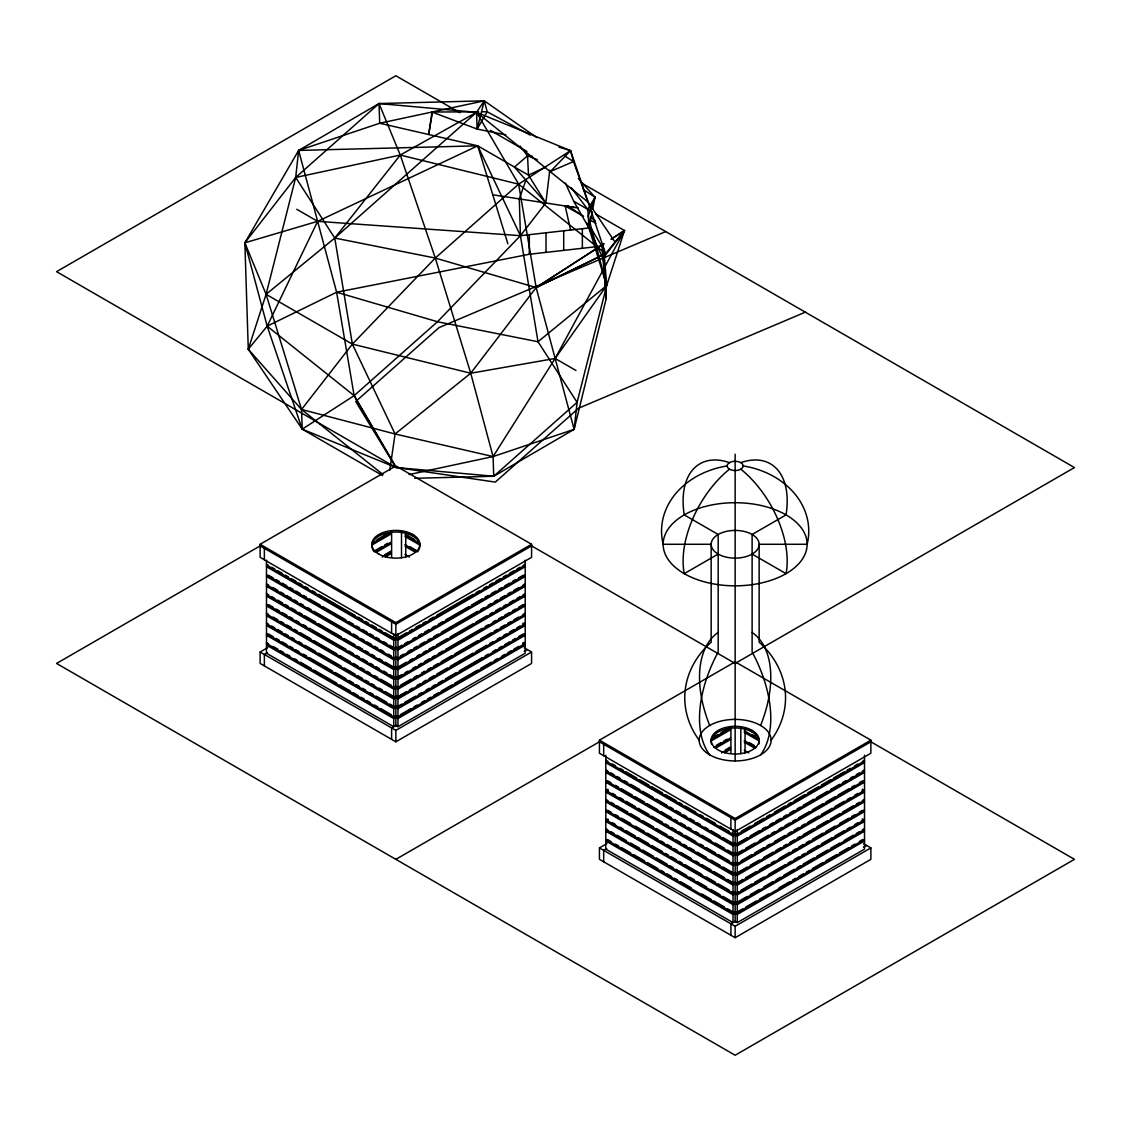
<?xml version="1.0" encoding="UTF-8"?>
<svg xmlns="http://www.w3.org/2000/svg" width="1131" height="1131" viewBox="0 0 1131 1131"><rect width="100%" height="100%" fill="white"/><g stroke="black" fill="none" stroke-linecap="round" stroke-linejoin="round"><path stroke-width="1.5" d="M414.808 478.3L493.752 476.25L574.138 429.356L577.093 402.353L606.697 285.493L624.496 230.554L595.443 213.787M549.807 170.074L545.821 203L520.416 235.672L437.485 321.741L354.144 395.652L302.217 429.158L248.283 349.239L244.847 242.812L298.641 150.437L379.026 103.543L484.28 100.829L536.886 137.629M389.771 470.326L395.072 433.993L352.363 344.121L334.762 238.061L295.686 177.454L298.641 150.437L379.705 123.237L484.28 100.829L487.207 111.757L477.126 129.061L431.985 112.026L428.706 134.518L432.523 111.912M589.986 222.793L592.008 212.571M592.686 209.178L595.047 197.246L578.337 178.613M409.069 474.568L493.074 456.571L574.138 429.356L606.188 298.641L606.188 279.06M505.882 134.886L477.126 129.061L484.28 100.829L476.547 112.322L334.762 238.061L266.082 294.314L248.283 349.239L301.539 409.479L382.985 474.568M525.901 180.154L519.299 198.9L520.416 235.672L538.017 341.746L577.093 402.353L493.752 476.25L395.921 467.513L302.217 429.158L267.185 326.152L244.847 242.812L295.686 177.454L379.026 103.543L476.547 112.322L570.561 150.635L605.594 253.641L536.151 287.571L470.736 373.23L395.072 433.993L301.539 409.479L266.082 294.314L244.847 242.812L317.627 221.337L477.706 145.814L528.474 175.121L545.821 203L514.464 167.035L527.555 155.795L532.517 156.347M583.511 189.697L595.047 197.246L588.219 216.134L606.697 285.493L555.137 358.456L493.074 456.571L493.752 476.25M590.552 227.769L520.416 235.672L317.627 221.337L267.185 326.152L248.283 349.239M615.038 242.105L588.078 202.138L476.547 112.322L400.261 155.046L295.686 177.454L266.082 294.314L352.363 344.121L470.736 373.23L555.137 358.456L624.496 230.554L611.235 239.108L624.496 230.554L602.88 258.349L586.791 223.146M395.355 465.972L354.144 395.652L267.185 326.152L336.628 292.236L437.485 321.741L538.017 341.746L606.697 285.493L588.968 227.911L587.795 209.376L595.047 197.246M520.416 235.672L477.706 145.814L379.705 123.237L379.026 103.543L400.261 155.046L334.762 238.061L435.294 258.052L536.151 287.571L605.594 253.641L624.496 230.554M260.13 544.28L395.85 465.915L531.57 544.28L531.57 557.343L395.85 635.693L260.13 557.343L260.13 544.28L395.85 622.63L531.57 544.28M261.388 545.184L56.55 663.445L735.15 1055.237L1074.45 859.334L869.654 741.102M377.061 539.614L386.152 534.369M371.618 543.573L391.312 532.206M371.618 545.213L391.312 533.846M375.549 550.288L381.614 546.782M384.639 545.029L387.664 543.29M374.644 551.617L391.312 542.003M376.156 552.38L391.312 543.629M384.639 554.826L390.704 551.334M382.221 557.046L391.312 551.801M385.247 556.933L391.312 553.427M524.303 647.823L531.57 652.022L531.57 663.445L395.85 741.809L260.13 663.445L260.13 652.022L267.75 647.611M267.425 652.7L264.371 654.467L264.371 665.89M531.57 545.905L395.85 624.27L260.13 545.905M266.492 565.09L393.729 638.548L395.85 637.333L397.971 638.548L525.208 565.09M266.492 564.27L268.613 565.5L266.492 566.73L393.729 640.188L406.453 632.837M409.479 631.084L412.518 629.345M415.544 627.592L420.082 624.962M423.121 623.223L426.147 621.47M429.172 619.717L433.724 617.102M436.75 615.349L473.097 594.355M476.137 592.616L479.162 590.863M483.7 588.233L486.74 586.494M489.765 584.741L492.791 582.988M495.816 581.235L500.369 578.62M503.394 576.867L506.419 575.114M509.459 573.375L513.997 570.745M517.023 568.992L520.062 567.253M525.208 564.27L523.087 565.5L525.208 566.73L397.971 640.188L385.247 632.837M266.492 574.887L393.729 648.346L395.85 647.116L397.971 648.346L525.208 574.887M273.151 577.913L268.613 575.297L266.492 576.513L393.729 649.972L401.915 645.25M404.94 643.511L407.966 641.758M412.518 639.128L415.544 637.389M418.569 635.636L421.594 633.883M424.634 632.144L429.172 629.515M432.198 627.762L435.237 626.023M438.263 624.27L442.801 621.64M445.84 619.901L468.559 606.782M471.585 605.028L482.188 598.907M485.213 597.154L488.253 595.401M491.278 593.662L495.816 591.032M498.856 589.279L501.881 587.54M504.907 585.787L509.459 583.158M512.484 581.419L515.51 579.666M518.549 577.913L523.087 575.297L525.208 576.513L397.971 649.972L389.785 645.25M266.492 584.685L393.729 658.143L395.85 656.913L397.971 658.143L525.208 584.685M266.492 583.865L268.613 585.095L266.492 586.31L393.729 659.769L395.85 658.553L397.971 659.769L525.208 586.31L523.087 585.095L525.208 583.865M400.388 655.923L403.428 654.17M407.966 651.555L410.991 649.802M414.031 648.049L417.056 646.31M420.082 644.557L424.634 641.927M427.659 640.188L430.685 638.435M433.724 636.682L438.263 634.067M441.288 632.314L477.65 611.32M480.675 609.581L483.7 607.828M488.253 605.198L491.278 603.459M494.304 601.706L497.343 599.953M500.369 598.2L504.907 595.585M507.946 593.832L510.972 592.079M513.997 590.34L518.549 587.71M266.492 594.482L393.729 667.94L395.85 666.71L397.971 667.94L525.208 594.482M266.492 593.662L268.613 594.878L266.492 596.108L393.729 669.566L406.453 662.215M409.479 660.476L412.518 658.723M417.056 656.093L420.082 654.354M423.121 652.601L426.147 650.848M429.172 649.109L433.724 646.48M436.75 644.727L447.353 638.605M450.378 636.866L473.097 623.746M476.137 621.993L486.74 615.872M489.765 614.119L492.791 612.38M495.816 610.627L500.369 607.997M503.394 606.258L506.419 604.505M509.459 602.752L513.997 600.137M517.023 598.384L520.062 596.631M525.208 593.662L523.087 594.878L525.208 596.108L397.971 669.566L385.247 662.215M266.492 604.265L393.729 677.723L395.85 676.508L397.971 677.723L525.208 604.265M273.151 607.305L268.613 604.675L266.492 605.905L393.729 679.363L401.915 674.642M404.94 672.888L407.966 671.135M412.518 668.52L415.544 666.767M418.569 665.014L421.594 663.275M424.634 661.522L429.172 658.892M432.198 657.153L435.237 655.4M438.263 653.647L442.801 651.032M445.84 649.279L482.188 628.285M485.213 626.546L488.253 624.793M492.791 622.163L495.816 620.424M498.856 618.671L501.881 616.918M504.907 615.165L509.459 612.55M512.484 610.797L515.51 609.043M518.549 607.305L523.087 604.675L525.208 605.905L397.971 679.363L389.785 674.642M266.492 614.062L393.729 687.521L395.85 686.305L397.971 687.521L525.208 614.062M266.492 613.242L268.613 614.472L266.492 615.702L393.729 689.161L395.85 687.931L397.971 689.161L525.208 615.702L523.087 614.472L525.208 613.242M400.388 685.315L410.991 679.194M414.031 677.441L417.056 675.688M421.594 673.072L424.634 671.319M427.659 669.566L430.685 667.813M433.724 666.074L438.263 663.445M441.288 661.692L451.891 655.57M454.931 653.831L477.65 640.712M480.675 638.958L491.278 632.837M494.304 631.084L497.343 629.345M500.369 627.592L504.907 624.962M507.946 623.223L510.972 621.47M513.997 619.717L518.549 617.102M266.492 623.86L393.729 697.318L395.85 696.088L397.971 697.318L525.208 623.86M266.492 623.04L268.613 624.27L266.492 625.485L393.729 698.958L406.453 691.606M409.479 689.853L412.518 688.115M417.056 685.485L420.082 683.732M423.121 681.979L426.147 680.24M429.172 678.487L433.724 675.857M436.75 674.118L447.353 667.997M450.378 666.244L473.097 653.124M476.137 651.371L486.74 645.25M489.765 643.511L492.791 641.758M497.343 639.128L500.369 637.389M503.394 635.636L506.419 633.883M509.459 632.144L513.997 629.515M517.023 627.762L520.062 626.023M525.208 623.04L523.087 624.27L525.208 625.485L397.971 698.958L385.247 691.606M266.492 633.657L393.729 707.115L395.85 705.885L397.971 707.115L525.208 633.657M273.151 636.682L268.613 634.067L266.492 635.283L393.729 708.741L401.915 704.019M404.94 702.28L415.544 696.159M418.569 694.406L421.594 692.653M426.147 690.037L429.172 688.284M432.198 686.531L435.237 684.778M438.263 683.039L442.801 680.41M445.84 678.657L456.443 672.535M459.469 670.796L482.188 657.677M485.213 655.923L488.253 654.17M492.791 651.555L495.816 649.802M498.856 648.049L501.881 646.31M504.907 644.557L509.459 641.927M512.484 640.188L515.51 638.435M518.549 636.682L523.087 634.067L525.208 635.283L397.971 708.741L389.785 704.019M266.492 643.454L393.729 716.913L395.85 715.683L397.971 716.913L525.208 643.454M266.492 642.634L268.613 643.85L266.492 645.08L393.729 718.538L395.85 717.323L397.971 718.538L525.208 645.08L523.087 643.85L525.208 642.634M400.388 714.693L410.991 708.572M414.031 706.818L417.056 705.08M421.594 702.45L424.634 700.697M427.659 698.958L430.685 697.205M433.724 695.452L438.263 692.836M441.288 691.083L451.891 684.962M454.931 683.209L477.65 670.089M480.675 668.35L491.278 662.229M494.304 660.476L497.343 658.723M501.881 656.107L504.907 654.354M507.946 652.601L510.972 650.848M513.997 649.109L518.549 646.48M396.189 725.282L391.609 727.926L391.609 739.349M524.275 651.329L527.329 649.576M395.85 725.48L397.971 726.71L525.208 653.237L525.208 560.198M260.13 652.022L395.85 730.372L531.57 652.022M718.185 554.063L684.255 573.657A81.305 46.937 -60 0 1 729.495 469.181M599.43 740.169L735.15 661.819L870.87 740.169L870.87 753.232L735.15 831.582L599.43 753.232L599.43 740.169L735.15 818.533L870.87 740.169M395.85 859.334L600.646 741.102M714.849 736.38L717.888 734.627M720.914 732.888L730.004 727.629M710.918 739.476L730.612 728.095M710.918 741.102L730.612 729.735M716.361 745.301L720.914 742.671M723.939 740.932L726.964 739.179M713.944 747.52L730.612 737.893M715.456 748.27L730.612 739.533M725.452 749.853L730.004 747.223M721.521 752.935L730.612 747.69M724.547 752.822L730.612 749.33M863.603 843.712L870.87 847.911L870.87 859.334L735.15 937.698L599.43 859.334L599.43 847.911L607.05 843.514M606.725 848.603L603.671 850.356L603.671 861.794M870.87 741.809L735.15 820.159L599.43 741.809M605.792 760.979L733.029 834.438L735.15 833.222L737.271 834.438L864.508 760.979M605.792 760.173L607.913 761.389L605.792 762.619L733.029 836.078L738.175 833.109M741.215 831.356L750.291 826.111M754.844 823.481L763.934 818.236M766.959 816.483L769.985 814.744M774.537 812.115L785.14 805.993M788.166 804.24L791.191 802.501M794.231 800.748L804.834 794.626M807.859 792.873L818.462 786.752M821.488 784.999L830.578 779.754M833.604 778.001L844.207 771.879M847.246 770.14L850.272 768.387M854.81 765.758L857.849 764.019M864.508 760.173L862.388 761.389L864.508 762.619L737.271 836.078L732.125 833.109M605.792 770.777L733.029 844.235L735.15 843.019L737.271 844.235L864.508 770.777M605.792 769.957L607.913 771.186L605.792 772.416L733.029 845.875L747.266 837.647M750.291 835.908L759.382 830.649M762.421 828.91L765.447 827.157M769.985 824.527L773.024 822.788M776.05 821.035L780.588 818.406M783.627 816.667L786.653 814.914M789.678 813.161L794.231 810.545M797.256 808.792L800.281 807.039M803.307 805.286L813.91 799.165M816.95 797.426L827.553 791.304M830.578 789.551L839.669 784.306M842.694 782.553L845.719 780.8M850.272 778.185L853.297 776.432M856.323 774.678L859.362 772.94M864.508 769.957L862.388 771.186L864.508 772.416L737.271 845.875L723.034 837.647M605.792 780.574L733.029 854.032L735.15 852.802L737.271 854.032L864.508 780.574M610.938 782.737L607.913 780.984L605.792 782.2L733.029 855.672L742.728 850.074M745.753 848.321L754.844 843.076M759.382 840.446L768.472 835.201M771.498 833.448L774.537 831.709M779.075 829.08L782.101 827.327M785.14 825.588L789.678 822.958M792.704 821.205L795.743 819.466M798.769 817.713L809.372 811.591M812.397 809.838L823 803.717M826.04 801.964L835.116 796.719M838.156 794.98L848.759 788.858M851.784 787.105L854.81 785.352M859.362 782.737L862.388 780.984L864.508 782.2L737.271 855.672L727.572 850.074M605.792 790.371L733.029 863.83L735.15 862.6L737.271 863.83L864.508 790.371M605.792 789.551L607.913 790.781L605.792 791.997L733.029 865.455L738.175 862.486M741.215 860.733L751.818 854.612M754.844 852.873L763.934 847.614M766.959 845.875L769.985 844.122M774.537 841.492L785.14 835.371M788.166 833.632L791.191 831.879M794.231 830.126L798.769 827.51M801.794 825.757L804.834 824.004M807.859 822.265L818.462 816.144M821.488 814.391L832.091 808.269M835.116 806.516L844.207 801.271M847.246 799.518L850.272 797.779M854.81 795.15L857.849 793.397M864.508 789.551L862.388 790.781L864.508 791.997L737.271 865.455L732.125 862.486M605.792 800.168L733.029 873.627L735.15 872.397L737.271 873.627L864.508 800.168M605.792 799.348L607.913 800.564L605.792 801.794L733.029 875.253L747.266 867.039M750.291 865.286L759.382 860.041M763.934 857.411L773.024 852.166M776.05 850.413L780.588 847.798M783.627 846.045L786.653 844.292M789.678 842.553L794.231 839.923M797.256 838.17L800.281 836.431M803.307 834.678L813.91 828.556M816.95 826.803L827.553 820.682M830.578 818.929L839.669 813.684M842.694 811.945L853.297 805.823M856.323 804.07L859.362 802.317M864.508 799.348L862.388 800.564L864.508 801.794L737.271 875.253L723.034 867.039M605.792 809.952L733.029 883.424L735.15 882.194L737.271 883.424L864.508 809.952M610.938 812.115L607.913 810.362L605.792 811.591L733.029 885.05L742.728 879.451M745.753 877.698L756.356 871.577M759.382 869.838L768.472 864.593M771.498 862.84L774.537 861.087M779.075 858.471L789.678 852.336M792.704 850.597L795.743 848.844M798.769 847.091L803.307 844.475M806.346 842.722L809.372 840.969M812.397 839.23L823 833.109M826.04 831.356L835.116 826.111M839.669 823.481L848.759 818.236M851.784 816.483L854.81 814.744M859.362 812.115L862.388 810.362L864.508 811.591L737.271 885.05L727.572 879.451M605.792 819.749L733.029 893.207L735.15 891.991L737.271 893.207L864.508 819.749M605.792 818.943L607.913 820.159L605.792 821.389L733.029 894.847L738.175 891.878M741.215 890.125L751.818 884.004M754.844 882.251L763.934 877.006M768.472 874.376L785.14 864.763M788.166 863.01L791.191 861.257M794.231 859.518L798.769 856.888M801.794 855.135L804.834 853.396M807.859 851.643L818.462 845.521M821.488 843.768L832.091 837.647M835.116 835.908L844.207 830.649M847.246 828.91L850.272 827.157M854.81 824.527L857.849 822.788M864.508 818.943L862.388 820.159L864.508 821.389L737.271 894.847L732.125 891.878M605.792 829.546L733.029 903.005L735.15 901.789L737.271 903.005L864.508 829.546M605.792 828.726L607.913 829.956L605.792 831.186L733.029 904.644L747.266 896.416M750.291 894.663L759.382 889.418M763.934 886.803L773.024 881.558M776.05 879.805L780.588 877.175M783.627 875.436L794.231 869.315M797.256 867.562L800.281 865.809M803.307 864.056L813.91 857.934M816.95 856.195L827.553 850.074M830.578 848.321L839.669 843.076M844.207 840.446L853.297 835.201M856.323 833.448L859.362 831.709M864.508 828.726L862.388 829.956L864.508 831.186L737.271 904.644L723.034 896.416M605.792 839.343L733.029 912.802L735.15 911.572L737.271 912.802L864.508 839.343M610.938 841.492L607.913 839.753L605.792 840.969L733.029 914.428L742.728 908.843M745.753 907.09L756.356 900.969M759.382 899.216L768.472 893.971M779.075 887.849L789.678 881.728M792.704 879.975L795.743 878.236M798.769 876.483L803.307 873.853M806.346 872.114L809.372 870.361M812.397 868.608L823 862.486M826.04 860.733L836.643 854.612M839.669 852.873L848.759 847.614M851.784 845.875L854.81 844.122M859.362 841.492L862.388 839.753L864.508 840.969L737.271 914.428L727.572 908.843M735.489 921.185L730.909 923.815L730.909 935.252M863.575 847.218L866.629 845.465M735.15 921.369L737.271 922.599L864.508 849.141L864.508 755.268M599.43 847.911L735.15 926.275L870.87 847.911M545.736 167.063L528.474 175.121L527.555 155.795L520.104 146.026M665.721 231.572L439.054 327.594L355.714 401.505L395.002 466.014L354.144 395.652L336.628 292.236L298.641 150.437L477.706 145.814L507.861 243.773M805.329 312.17L578.662 408.192L495.321 482.103L396.232 467.471M336.628 292.236L529.308 254.263L602.017 246.063L606.188 298.641M570.575 230.017L565.161 205.998L578.323 207.948M431.985 112.026L478.583 111.799M482.032 111.771L487.207 111.757L530.185 135.098M492.777 194.786L575.057 207.524M395.072 433.993L493.074 456.571L470.736 373.23L435.294 258.052L400.261 155.046L518.634 184.155L605.594 253.641M558.94 147.129L570.561 150.635L573.488 161.563L588.078 202.138M527.555 155.795L537.366 159.683M589.944 220.022L595.98 223.245M565.161 205.998L583.596 216.233M459.893 112.732L395.85 75.763L56.55 271.666L395.921 467.513M490.373 130.348L526.975 151.469M581.857 183.165L1074.45 467.555L735.15 663.445L530.382 545.184M565.359 183.095L573.714 201.247L592.375 212.02M296.774 209.292L317.627 221.337M555.137 358.456L575.99 370.501M752.115 554.063L786.045 573.657A81.305 46.937 60 0 0 740.805 469.181M382.448 475.472L302.217 429.158L301.539 409.479L352.363 344.121L435.294 258.052L518.634 184.155L570.561 150.635L550.514 171.445L573.488 161.563L564.638 155.88M407.061 535.246L414.639 539.614M752.412 734.627L755.451 736.38M404.94 534.836L420.082 543.573M744.24 730.725L759.382 739.476M404.94 536.462L420.082 545.213M744.24 732.365L759.382 741.102M410.086 546.782L416.151 550.288M749.386 742.671L753.939 745.301M404.94 544.633L417.056 551.617M744.24 740.522L756.356 747.52M404.94 546.259L415.544 552.38M744.24 742.148L754.844 748.27M404.94 554.416L409.479 557.046M744.24 750.32L748.779 752.935M271.638 567.253L274.677 568.992M277.703 570.745L282.241 573.375M285.281 575.114L288.306 576.867M291.331 578.62L295.884 581.235M298.909 582.988L301.935 584.741M304.96 586.494L308 588.233M312.538 590.863L315.563 592.616M318.603 594.355L354.95 615.349M357.976 617.102L362.528 619.717M365.553 621.47L368.579 623.223M371.618 624.962L376.156 627.592M379.182 629.345L382.221 631.084M612.451 764.019L615.49 765.758M620.028 768.387L623.054 770.14M626.093 771.879L636.696 778.001M639.722 779.754L648.812 784.999M651.838 786.752L662.441 792.873M665.466 794.626L676.069 800.748M679.109 802.501L682.134 804.24M685.16 805.993L695.763 812.115M700.315 814.744L703.341 816.483M706.366 818.236L715.456 823.481M720.009 826.111L729.085 831.356M276.19 579.666L279.216 581.419M282.241 583.158L286.793 585.787M289.819 587.54L292.844 589.279M295.884 591.032L300.422 593.662M303.447 595.401L306.487 597.154M309.512 598.907L320.115 605.028M323.141 606.782L345.86 619.901M348.899 621.64L353.438 624.27M356.463 626.023L359.502 627.762M362.528 629.515L367.066 632.144M370.106 633.883L373.131 635.636M376.156 637.389L379.182 639.128M383.734 641.758L386.76 643.511M610.938 772.94L613.977 774.678M617.003 776.432L620.028 778.185M624.581 780.8L627.606 782.553M630.631 784.306L639.722 789.551M642.747 791.304L653.35 797.426M656.39 799.165L666.993 805.286M670.019 807.039L673.044 808.792M676.069 810.545L680.622 813.161M683.647 814.914L686.673 816.667M689.712 818.406L694.25 821.035M697.276 822.788L700.315 824.527M704.853 827.157L707.879 828.91M710.918 830.649L720.009 835.908M273.151 587.71L277.703 590.34M280.728 592.079L283.754 593.832M286.793 595.585L291.331 598.2M294.357 599.953L297.396 601.706M300.422 603.459L303.447 605.198M308 607.828L311.025 609.581M314.05 611.32L350.412 632.314M353.438 634.067L357.976 636.682M361.015 638.435L364.041 640.188M367.066 641.927L371.618 644.557M374.644 646.31L377.669 648.049M380.709 649.802L383.734 651.555M388.272 654.17L391.312 655.923M615.49 785.352L618.516 787.105M621.541 788.858L632.144 794.98M635.184 796.719L644.26 801.964M647.3 803.717L657.903 809.838M660.928 811.591L671.531 817.713M674.557 819.466L677.596 821.205M680.622 822.958L685.16 825.588M688.199 827.327L691.225 829.08M695.763 831.709L698.802 833.448M701.828 835.201L710.918 840.446M715.456 843.076L724.547 848.321M271.638 596.631L274.677 598.384M277.703 600.137L282.241 602.752M285.281 604.505L288.306 606.258M291.331 607.997L295.884 610.627M298.909 612.38L301.935 614.119M304.96 615.872L315.563 621.993M318.603 623.746L341.322 636.866M344.347 638.605L354.95 644.727M357.976 646.48L362.528 649.109M365.553 650.848L368.579 652.601M371.618 654.354L374.644 656.093M379.182 658.723L382.221 660.476M612.451 793.397L615.49 795.15M620.028 797.779L623.054 799.518M626.093 801.271L635.184 806.516M638.209 808.269L648.812 814.391M651.838 816.144L662.441 822.265M665.466 824.004L668.506 825.757M671.531 827.51L676.069 830.126M679.109 831.879L682.134 833.632M685.16 835.371L695.763 841.492M700.315 844.122L703.341 845.875M706.366 847.614L715.456 852.873M718.482 854.612L729.085 860.733M276.19 609.043L279.216 610.797M282.241 612.55L286.793 615.165M289.819 616.918L292.844 618.671M295.884 620.424L298.909 622.163M303.447 624.793L306.487 626.546M309.512 628.285L345.86 649.279M348.899 651.032L353.438 653.647M356.463 655.4L359.502 657.153M362.528 658.892L367.066 661.522M370.106 663.275L373.131 665.014M376.156 666.767L379.182 668.52M383.734 671.135L386.76 672.888M610.938 802.317L613.977 804.07M617.003 805.823L627.606 811.945M630.631 813.684L639.722 818.929M642.747 820.682L653.35 826.803M656.39 828.556L666.993 834.678M670.019 836.431L673.044 838.17M676.069 839.923L680.622 842.553M683.647 844.292L686.673 846.045M689.712 847.798L694.25 850.413M697.276 852.166L706.366 857.411M710.918 860.041L720.009 865.286M273.151 617.102L277.703 619.717M280.728 621.47L283.754 623.223M286.793 624.962L291.331 627.592M294.357 629.345L297.396 631.084M300.422 632.837L311.025 638.958M314.05 640.712L336.769 653.831M339.809 655.57L350.412 661.692M353.438 663.445L357.976 666.074M361.015 667.813L364.041 669.566M367.066 671.319L370.106 673.072M374.644 675.688L377.669 677.441M380.709 679.194L391.312 685.315M615.49 814.744L618.516 816.483M621.541 818.236L630.631 823.481M635.184 826.111L644.26 831.356M647.3 833.109L657.903 839.23M660.928 840.969L663.954 842.722M666.993 844.475L671.531 847.091M674.557 848.844L677.596 850.597M680.622 852.336L691.225 858.471M695.763 861.087L698.802 862.84M701.828 864.593L710.918 869.838M713.944 871.577L724.547 877.698M271.638 626.023L274.677 627.762M277.703 629.515L282.241 632.144M285.281 633.883L288.306 635.636M291.331 637.389L294.357 639.128M298.909 641.758L301.935 643.511M304.96 645.25L315.563 651.371M318.603 653.124L341.322 666.244M344.347 667.997L354.95 674.118M357.976 675.857L362.528 678.487M365.553 680.24L368.579 681.979M371.618 683.732L374.644 685.485M379.182 688.115L382.221 689.853M612.451 822.788L615.49 824.527M620.028 827.157L623.054 828.91M626.093 830.649L635.184 835.908M638.209 837.647L648.812 843.768M651.838 845.521L662.441 851.643M665.466 853.396L668.506 855.135M671.531 856.888L676.069 859.518M679.109 861.257L682.134 863.01M685.16 864.763L701.828 874.376M706.366 877.006L715.456 882.251M718.482 884.004L729.085 890.125M276.19 638.435L279.216 640.188M282.241 641.927L286.793 644.557M289.819 646.31L292.844 648.049M295.884 649.802L298.909 651.555M303.447 654.17L306.487 655.923M309.512 657.677L332.231 670.796M335.257 672.535L345.86 678.657M348.899 680.41L353.438 683.039M356.463 684.778L359.502 686.531M362.528 688.284L365.553 690.037M370.106 692.653L373.131 694.406M376.156 696.159L386.76 702.28M610.938 831.709L613.977 833.448M617.003 835.201L626.093 840.446M630.631 843.076L639.722 848.321M642.747 850.074L653.35 856.195M656.39 857.934L666.993 864.056M670.019 865.809L673.044 867.562M676.069 869.315L686.673 875.436M689.712 877.175L694.25 879.805M697.276 881.558L706.366 886.803M710.918 889.418L720.009 894.663M273.151 646.48L277.703 649.109M280.728 650.848L283.754 652.601M286.793 654.354L289.819 656.107M294.357 658.723L297.396 660.476M300.422 662.229L311.025 668.35M314.05 670.089L336.769 683.209M339.809 684.962L350.412 691.083M353.438 692.836L357.976 695.452M361.015 697.205L364.041 698.958M367.066 700.697L370.106 702.45M374.644 705.08L377.669 706.818M380.709 708.572L391.312 714.693M615.49 844.122L618.516 845.875M621.541 847.614L630.631 852.873M633.657 854.612L644.26 860.733M647.3 862.486L657.903 868.608M660.928 870.361L663.954 872.114M666.993 873.853L671.531 876.483M674.557 878.236L677.596 879.975M680.622 881.728L691.225 887.849M701.828 893.971L710.918 899.216M713.944 900.969L724.547 907.09M568.2 205.941L582.465 215.823M590.368 216.841L595.542 221.125M571.212 187.718L587.795 209.376M591.145 228.589L603.827 249.216L606.697 285.493M573.714 201.247L588.968 227.911L588.53 224.518L588.968 227.911M574.138 429.356L536.151 287.557L518.634 184.155L476.547 112.322L477.126 129.061M862.388 789.169L862.388 792.675M862.388 818.985L862.388 822.506M752.115 730.372L752.115 732.011M745.046 728.435L745.046 753.006M740.805 727.374L740.805 753.698M737.271 829.546L737.271 834.438M737.271 836.078L737.271 844.235M737.271 845.875L737.271 854.032M737.271 855.672L737.271 863.83M737.271 865.455L737.271 873.627M737.271 875.253L737.271 883.424M737.271 885.05L737.271 893.207M737.271 894.847L737.271 903.005M737.271 904.644L737.271 912.802M737.271 914.428L737.271 922.599M735.15 454.224L735.15 760.951M735.15 818.533L735.15 922.274M735.15 926.275L735.15 937.698M733.029 829.546L733.029 834.438M733.029 836.078L733.029 844.235M733.029 845.875L733.029 854.032M733.029 855.672L733.029 863.83M733.029 865.455L733.029 873.627M733.029 875.253L733.029 883.424M733.029 885.05L733.029 893.207M733.029 894.847L733.029 903.005M733.029 904.644L733.029 912.802M733.029 914.428L733.029 922.599L605.792 849.141L605.792 755.268M730.909 726.922L730.909 753.246M730.909 817.713L730.909 829.136M607.913 789.169L607.913 792.675M607.913 818.985L607.913 822.506M605.226 266.973L605.226 286.567M604.208 254.178L604.208 273.773M603.671 744.255L603.671 755.678M603.148 245.583L603.148 260.271M582.366 228.688L582.366 248.283M563.705 230.795L563.705 250.389M546.019 232.788L546.019 252.383M529.308 234.668L529.308 254.263M523.087 623.096L523.087 626.602M523.087 642.394L523.087 645.9M412.815 534.482L412.815 536.108M405.746 532.545L405.746 557.102M401.505 531.485L401.505 557.795M397.971 633.657L397.971 638.548M397.971 640.188L397.971 648.346M397.971 649.972L397.971 658.143M397.971 659.769L397.971 667.94M397.971 669.566L397.971 677.723M397.971 679.363L397.971 687.521M397.971 689.161L397.971 697.318M397.971 698.958L397.971 707.115M397.971 708.741L397.971 716.913M397.971 718.538L397.971 726.71M395.85 622.63L395.85 726.385M395.85 730.372L395.85 741.809M393.729 633.657L393.729 638.548M393.729 640.188L393.729 648.346M393.729 649.972L393.729 658.143M393.729 659.769L393.729 667.94M393.729 669.566L393.729 677.723M393.729 679.363L393.729 687.521M393.729 689.161L393.729 697.318M393.729 698.958L393.729 707.115M393.729 708.741L393.729 716.913M393.729 718.538L393.729 726.71L266.492 653.237L266.492 560.198M391.609 532.786L391.609 557.343M391.609 621.824L391.609 633.247M264.371 548.351L264.371 559.788M709.702 754.858A35.994 20.782 0 0 0 769.914 745.541A35.994 20.782 0 0 0 725.833 720.094A35.994 20.782 0 0 0 709.702 754.858A100.871 58.232 -60 0 1 718.185 652.022L718.185 534.482L684.255 514.888A81.305 46.937 60 0 1 729.495 462.65M752.115 632.427A100.871 58.232 -60 0 1 760.598 725.48M771.144 740.169A100.871 82.351 0 0 0 759.141 642.224L759.141 544.28A23.991 13.855 0 0 0 723.147 532.277A23.991 13.855 0 0 0 723.147 556.268A23.991 13.855 0 0 0 759.141 544.28L807.124 544.28A81.305 66.39 0 0 0 743.152 465.915A8.002 4.623 0 0 0 731.149 461.915A8.002 4.623 0 0 0 731.149 469.916A8.002 4.623 0 0 0 743.152 465.915M760.598 754.858A100.871 58.232 60 0 0 752.115 652.022L752.115 534.482L786.045 514.888A81.305 46.937 -60 0 0 740.805 462.65M699.156 740.169A100.871 82.351 0 0 1 711.159 642.224L711.159 544.28L663.176 544.28A81.305 66.39 0 0 1 727.148 465.915M709.702 725.48A100.871 58.232 60 0 1 718.185 632.427M711.526 744.212A23.991 13.855 0 0 1 735.15 727.954A23.991 13.855 0 0 1 758.774 744.212M419.021 549.496A23.991 13.855 0 0 1 417.593 551.772M374.107 551.772A23.991 13.855 0 0 1 372.679 549.496M372.226 548.323A23.991 13.855 0 0 1 395.85 532.051A23.991 13.855 0 0 1 419.474 548.323M603.883 243.858L536.151 287.571L603.883 243.858M684.255 573.657A71.974 41.55 0 0 0 804.678 555.024A71.974 41.55 0 0 0 716.517 504.129A71.974 41.55 0 0 0 684.255 573.657M723.147 752.172A23.991 13.855 0 0 0 759.141 740.169A23.991 13.855 0 0 0 723.147 728.18A23.991 13.855 0 0 0 723.147 752.172M378.885 554.077A23.991 13.855 0 0 0 419.021 547.856A23.991 13.855 0 0 0 389.644 530.891A23.991 13.855 0 0 0 378.885 554.077"/></g></svg>
